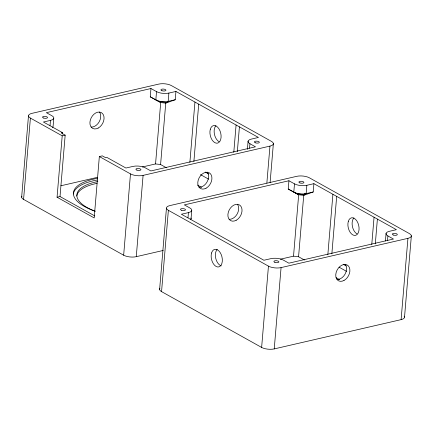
<?xml version="1.0" encoding="UTF-8"?>
<svg xmlns="http://www.w3.org/2000/svg" width="433" height="433" viewBox="0 0 433 433"><rect width="100%" height="100%" fill="white"/><g stroke="black" fill="none" stroke-linecap="round" stroke-linejoin="round"><path stroke-width="0.65" d="M21.65 197.167L28.475 115.871M163.214 250.458L136.265 256.677A9.006 3.432 4.8 0 1 123.654 255.205L23.577 199.391L30.407 118.09A9.006 3.432 4.8 0 1 31.896 113.365L158.765 84.094A9.006 3.432 4.8 0 1 171.371 85.572L271.448 141.385A9.006 3.432 4.8 0 1 269.959 146.11L266.858 183.067M50.039 125.494L50.466 120.39A8.822 3.361 4.8 0 0 51.928 115.757L46.363 112.656L150.96 88.527L156.524 91.628A8.822 3.361 4.8 0 0 168.881 93.073L175.928 91.444L258.436 137.461L251.389 139.085A8.822 3.361 4.8 0 0 249.928 143.718L249.554 148.189M53.757 118.371L53.059 126.669A8.822 3.361 4.8 0 1 52.496 127.481M62.32 133.959L62.433 132.622L43.419 122.014L50.466 120.39M249.928 143.718L255.486 146.819L150.89 170.948L145.331 167.852A8.822 3.361 4.8 0 0 132.974 166.407L125.927 168.031L106.913 157.428L105.641 157.72L102.307 155.858L99.346 156.54L94.194 217.929L57.059 197.221L62.211 135.832L30.407 118.09M94.795 215.932L60.019 196.539L65.172 135.15L61.167 132.915L62.433 132.622M123.654 255.205L130.485 173.904L99.346 156.54M136.265 256.677L143.09 175.381L269.959 146.11M175.928 91.444L175.23 99.742L165.747 103.141L160.708 102.551L150.267 96.824L150.96 88.527M156.524 91.628L155.826 99.92A8.822 3.361 4.8 0 0 168.183 101.365L175.23 99.742M142.403 166.97L155.55 163.934L160.708 102.551L150.267 96.824M166.451 167.793L160.594 164.524L165.747 103.141L168.183 101.365L168.881 93.073M159.625 289.39L166.451 208.094M161.552 291.615L168.377 210.319A9.006 3.432 4.8 0 1 169.866 205.594L296.735 176.323A9.006 3.432 4.8 0 1 309.346 177.795L409.423 233.609A9.006 3.432 4.8 0 1 407.935 238.339L401.104 319.635L274.235 348.906A9.006 3.432 4.8 0 1 261.629 347.428L161.552 291.615A9.006 3.432 4.8 0 1 159.896 288.519M189.876 162.38L194.942 102.053M188.009 217.723L188.442 212.614A8.822 3.361 4.8 0 0 189.898 207.981L184.339 204.885L288.935 180.75L294.494 183.852A8.822 3.361 4.8 0 0 306.851 185.297L313.898 183.673L396.406 229.685L389.359 231.314A8.822 3.361 4.8 0 0 387.903 235.947L387.524 240.412M193.887 161.536L198.709 104.153M191.034 218.892L191.727 210.6M233.788 152.351L236.082 124.996M237.338 151.658L239.422 126.858M247.4 149.401L248.098 141.104M270.105 182.58L273.375 143.61M261.629 347.428L268.455 266.133L168.377 210.319M274.235 348.906L281.066 267.605L407.935 238.339M313.898 183.673L313.205 191.965L303.722 195.364L298.678 194.774L288.237 189.048L288.935 180.75M294.494 183.852L293.801 192.149A8.822 3.361 4.8 0 0 306.153 193.594L313.205 191.965M280.378 259.194L293.525 256.163L298.678 194.774L288.237 189.048M304.426 260.017L298.57 256.753L303.722 195.364L306.153 193.594L306.851 185.297M304.8 193.41L304.697 194.655L296.729 193.724M327.846 254.609L332.912 194.276M331.862 253.76L336.679 196.376M371.763 244.58L374.058 217.22M375.308 243.887L377.392 219.082M385.43 240.986L386.074 233.327M404.525 317.129L411.35 235.833M62.211 135.832L65.172 135.15M60.891 185.773L97.701 177.281M57.059 197.221L60.019 196.539M188.442 212.614L181.389 214.243L263.903 260.255L270.95 258.631A8.822 3.361 4.8 0 1 283.306 260.076L288.865 263.177L393.462 239.048L387.903 235.947M158.754 101.501L166.721 102.432M155.55 163.934L160.594 164.524M293.525 256.163L298.57 256.753M205.231 172.053L208.738 174.006M200.49 174.618L208.684 179.186M343.207 264.276L346.124 265.905M197.497 185.108L201.599 187.392M339.044 267.172L346.654 271.41M336.057 277.661L339.569 279.621M221.252 265.867A9.006 5.364 77 0 1 215.813 258.62A9.006 5.364 77 0 1 217.166 249.451M345.339 264.444A9.006 6.371 -60.9 0 1 345.063 274.105A9.006 6.371 -60.9 0 1 336.993 279.453M237.473 204.289A9.006 6.371 -60.9 0 1 237.197 213.951A9.006 6.371 -60.9 0 1 229.133 219.298M357.014 233.907A9.006 5.364 77 0 1 352.375 226.307A9.006 5.364 77 0 1 353.902 217.907M404.184 316.22A9.006 3.432 4.8 0 1 401.104 319.635M281.066 267.605A9.006 3.432 4.8 0 1 268.455 266.133M191.002 218.01A8.822 3.361 4.8 0 1 190.466 219.71M95.119 211.217A52.225 19.902 4.8 0 1 97.393 178.353M73.339 194.065A52.225 19.902 4.8 0 1 97.252 180.014M207.364 172.215A9.006 6.371 -60.9 0 1 207.088 181.882A9.006 6.371 -60.9 0 1 199.023 187.229M99.503 112.06A9.006 6.371 -60.9 0 1 99.227 121.727A9.006 6.371 -60.9 0 1 91.157 127.075M219.044 141.683A9.006 5.364 77 0 1 214.405 134.084A9.006 5.364 77 0 1 215.926 125.678M23.577 199.391A9.006 3.432 4.8 0 1 21.926 196.295M76.787 196.057A48.62 18.527 4.8 0 1 97.079 183.338M143.09 175.381A9.006 3.432 4.8 0 1 130.485 173.904M95.087 211.185A48.62 18.527 4.8 0 1 97.869 181.551M343.981 280.476A9.006 6.371 -60.9 0 0 348.305 265.867A9.006 6.371 -60.9 0 0 336.197 272.303A9.006 6.371 -60.9 0 0 343.981 280.476M236.115 220.321A9.006 6.371 -60.9 0 0 240.439 205.713A9.006 6.371 -60.9 0 0 228.337 212.148A9.006 6.371 -60.9 0 0 236.115 220.321M211.553 252.991A9.006 5.364 77 0 0 217.512 266.95A9.006 5.364 77 0 0 221.171 254.463A9.006 5.364 77 0 0 211.553 252.991M299.901 182.926A2.522 0.963 4.8 0 0 303.901 182.553A2.522 0.963 4.8 0 0 300.41 181.303A2.522 0.963 4.8 0 0 299.901 182.926M348.294 221.447A9.006 5.364 77 0 0 354.248 235.406A9.006 5.364 77 0 0 357.907 222.914A9.006 5.364 77 0 0 348.294 221.447M393.305 235.016A2.522 0.963 4.8 0 0 397.305 234.643A2.522 0.963 4.8 0 0 393.814 233.398A2.522 0.963 4.8 0 0 393.305 235.016M181.487 210.243A2.522 0.963 4.8 0 0 185.486 209.87A2.522 0.963 4.8 0 0 182.001 208.619A2.522 0.963 4.8 0 0 181.487 210.243M274.895 262.333A2.522 0.963 4.8 0 0 278.895 261.96A2.522 0.963 4.8 0 0 275.404 260.715A2.522 0.963 4.8 0 0 274.895 262.333M206.005 188.247A9.006 6.371 -60.9 0 0 210.33 173.638A9.006 6.371 -60.9 0 0 198.227 180.079A9.006 6.371 -60.9 0 0 206.005 188.247M98.145 128.092A9.006 6.371 -60.9 0 0 102.469 113.484A9.006 6.371 -60.9 0 0 90.362 119.925A9.006 6.371 -60.9 0 0 98.145 128.092M161.926 90.697A2.522 0.963 4.8 0 0 165.926 90.324A2.522 0.963 4.8 0 0 162.435 89.079A2.522 0.963 4.8 0 0 161.926 90.697M210.319 129.223A9.006 5.364 77 0 0 216.273 143.177A9.006 5.364 77 0 0 219.932 130.69A9.006 5.364 77 0 0 210.319 129.223M255.335 142.793A2.522 0.963 4.8 0 0 259.329 142.419A2.522 0.963 4.8 0 0 255.843 141.169A2.522 0.963 4.8 0 0 255.335 142.793M43.517 118.014A2.522 0.963 4.8 0 0 47.516 117.641A2.522 0.963 4.8 0 0 44.025 116.396A2.522 0.963 4.8 0 0 43.517 118.014M136.92 170.109A2.522 0.963 4.8 0 0 140.92 169.736A2.522 0.963 4.8 0 0 137.429 168.486A2.522 0.963 4.8 0 0 136.92 170.109"/></g></svg>
